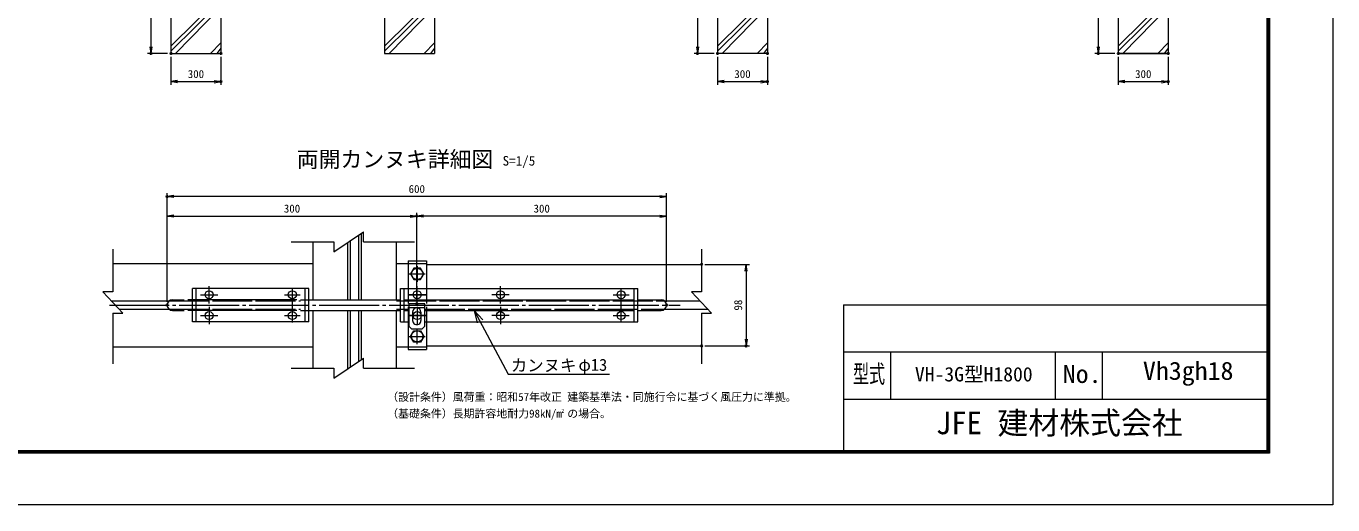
# Model space of a CAD drawing. Units: millimetres, scale not verified, with parts at other scales. Extents: x -5936 to 5936, y -4198 to 4198.
# Drawn here: x -1914 to 5936, y -4198 to -1321 of the extents above; entities that cross this region are included whole.
import ezdxf
from ezdxf.enums import TextEntityAlignment as Align

# ---------------------------------------------------------------- set-up
doc = ezdxf.new("R2010")
doc.units = ezdxf.units.MM
doc.header["$LTSCALE"] = 20
doc.header["$PDMODE"] = 32
doc.header["$PDSIZE"] = 10
doc.linetypes.add('LONG_CHAIN', pattern=[21, 18, -1, 1, -1])
doc.linetypes.add('LONG_DASHED2', pattern=[13, 12, -1])
for name, color, linetype, lineweight in [('0-0_D-STR3', 3, 'Continuous', 9), ('0-2_D-STR1', 1, 'Continuous', 9), ('0-4_D-BMK', 2, 'LONG_CHAIN', 9), ('0-5_D-STR-DIM', 7, 'Continuous', 9), ('0-6_D-STR4', 7, 'Continuous', 9), ('0-8_D-DCR-HCH', 7, 'Continuous', 9), ('0-9_D-STR-TXT', 7, 'Continuous', 9), ('0-A_D-TTL', 2, 'Continuous', 9), ('0-B_0', 7, 'Continuous', 9), ('0-D_1', 7, 'Continuous', 9)]:
    doc.layers.add(name, color=color, linetype=linetype, lineweight=lineweight)
doc.layers.add('0-7_D-TTL-TXT', color=7, linetype='Continuous')
doc.layers.add('0-C_Defpoints', color=7, linetype='Continuous')
doc.styles.add('ＭＳ ゴシック', font='')
doc.styles.get('ＭＳ ゴシック').set_extended_font_data('MS Gothic')

# ---------------------------------------------------------------- blocks, each defined once
blk = doc.blocks.new('_OPEN')
at = {"layer": '0-B_0'}
blk.add_line((-20, 3.333), (0, 0), dxfattribs=at)
blk.add_lwpolyline([(-20, -3.333), (0, 0), (-20, 0)], dxfattribs=at)
blk = doc.blocks.new('G25')
at = {"layer": '0-D_1'}
for q in [(149426.2, 14930.8), (148877.7, 14639.3), (151855.2, 9698.5)]:
    blk.add_line((148607.9, 15808.6), q, dxfattribs=at)

msp = doc.modelspace()

# ---------------------------------------------------------------- linework, layer by layer
at = {"layer": '0-0_D-STR3'}
for p, q in [((380.18, -2731.42), (490.18, -2731.42)), ((380.18, -2731.42), (380.18, -2747.42)), ((490.18, -2731.42), (490.18, -2747.42)), ((-214.82, -2897.42), (-914.82, -2897.42)), ((-914.82, -3097.42), (-914.82, -2897.42)), ((-892.32, -3097.42), (-892.32, -2897.42)), ((-237.32, -3097.42), (-237.32, -2897.42)), ((-214.82, -3097.42), (-214.82, -2897.42)), ((335.18, -2897.42), (1760.18, -2897.42)), ((335.18, -3097.42), (335.18, -2897.42)), ((357.68, -3097.42), (357.68, -2897.42)), ((1737.68, -3097.42), (1737.68, -2897.42)), ((1760.18, -3097.42), (1760.18, -2897.42)), ((-1034.47, -2964.92), (-964.82, -2964.92)), ((-287.32, -2964.92), (-942.32, -2964.92)), ((-264.82, -2964.92), (335.18, -2964.92)), ((357.68, -2964.92), (1737.68, -2964.92)), ((1760.18, -2964.92), (1900.53, -2964.92)), ((-1034.47, -3029.92), (-964.82, -3029.92)), ((-287.32, -3029.92), (-942.32, -3029.92)), ((-264.82, -3029.92), (335.18, -3029.92)), ((357.68, -3029.92), (385.53, -3029.92)), ((385.53, -2989.19), (385.53, -3124.19)), ((480.53, -2989.19), (385.53, -2989.19)), ((408.03, -3039.19), (408.03, -3089.19)), ((458.03, -3039.19), (458.03, -3089.19)), ((480.53, -3124.19), (480.53, -2989.19)), ((480.53, -3029.92), (1737.68, -3029.92)), ((1760.18, -3029.92), (1900.53, -3029.92)), ((-214.82, -3097.42), (-914.82, -3097.42)), ((335.18, -3097.42), (385.53, -3097.42)), ((385.53, -3124.19), (400.53, -3139.19)), ((400.53, -3139.19), (465.53, -3139.19)), ((465.53, -3139.19), (480.53, -3124.19)), ((480.53, -3097.42), (1760.18, -3097.42)), ((380.18, -3247.42), (380.18, -3263.42)), ((380.18, -3263.42), (490.18, -3263.42)), ((490.18, -3247.42), (490.18, -3263.42))]:
    msp.add_line(p, q, dxfattribs=at)
at = {"layer": '0-0_D-STR3', "linetype": 'LONG_DASHED2'}
for p, q in [((380.18, -2747.42), (380.18, -3247.42)), ((380.18, -2747.42), (490.18, -2747.42)), ((490.18, -2747.42), (490.18, -3247.42)), ((-814.82, -2986.9), (-814.82, -2882.94)), ((435.18, -2986.9), (435.18, -2882.94)), ((935.18, -2986.9), (935.18, -2882.94)), ((-1055.24, -2972.42), (-264.82, -2972.42)), ((-866.8, -2934.92), (-762.86, -2934.92)), ((310.18, -2972.42), (1921.3, -2972.42)), ((383.2, -2934.92), (487.14, -2934.92)), ((487.16, -2934.92), (383.22, -2934.92)), ((987.16, -2934.92), (883.22, -2934.92)), ((-1055.24, -3022.42), (-264.82, -3022.42)), ((-866.8, -3059.92), (-762.86, -3059.92)), ((-814.82, -3007.94), (-814.82, -3111.9)), ((310.18, -3022.42), (385.53, -3022.42)), ((383.2, -3059.92), (487.14, -3059.92)), ((487.16, -3059.92), (383.22, -3059.92)), ((487.16, -3059.92), (383.22, -3059.92)), ((385.53, -3011.69), (480.53, -3011.69)), ((435.18, -3007.94), (435.18, -3111.9)), ((480.53, -3022.42), (1921.3, -3022.42)), ((987.16, -3059.92), (883.22, -3059.92)), ((935.18, -3007.94), (935.18, -3111.9)), ((380.18, -3247.42), (490.18, -3247.42))]:
    msp.add_line(p, q, dxfattribs=at)
at = {"layer": '0-0_D-STR3', "linetype": 'LONG_CHAIN'}
for p, q in [((387.58, -2809.92), (482.78, -2809.92)), ((435.18, -2762.32), (435.18, -2857.52)), ((-314.82, -3101.29), (-314.82, -2894.61)), ((1660.18, -3101.29), (1660.18, -2894.61)), ((-362.42, -2934.92), (-267.22, -2934.92)), ((1612.58, -2934.92), (1707.78, -2934.92)), ((-362.42, -3059.92), (-267.22, -3059.92)), ((1612.58, -3059.92), (1707.78, -3059.92)), ((435.18, -3232.52), (435.18, -3137.32)), ((387.58, -3184.92), (482.78, -3184.92))]:
    msp.add_line(p, q, dxfattribs=at)
at = {"layer": '0-0_D-STR3', "linetype": 'LONG_DASHED2'}
for points in [[(474.38, -2809.92), (454.78, -2775.97), (415.58, -2775.97), (395.98, -2809.92), (415.58, -2843.87), (454.78, -2843.87)], [(474.38, -3184.92), (454.78, -3218.87), (415.58, -3218.87), (395.98, -3184.92), (415.58, -3150.97), (454.78, -3150.97)]]:
    msp.add_lwpolyline(points, close=True, dxfattribs=at)
for centre in [(435.18, -2809.92), (435.18, -3184.92)]:
    msp.add_circle(centre, 34, dxfattribs=at)
at = {"layer": '0-0_D-STR3'}
for centre in [(-814.82, -2934.92), (-314.82, -2934.92), (435.18, -2934.92), (935.18, -2934.92), (1660.18, -2934.92), (-814.82, -3059.92), (-314.82, -3059.92), (435.18, -3059.92), (935.18, -3059.92), (1660.18, -3059.92)]:
    msp.add_circle(centre, 24.43, dxfattribs=at)
for centre, radius, start, end in [((-1034.47, -2997.42), 32.5, 90, 270), ((433.03, -3039.19), 25, 359.99999, 179.99999), ((433.03, -3089.19), 25, 179.99999, 0)]:
    msp.add_arc(centre, radius, start, end, dxfattribs=at)
at = {"layer": '0-2_D-STR1'}
for p, q in [((-65.83, -2677.83), (113.41, -2557.83)), ((85.18, -2964.92), (85.18, -2576.73)), ((101.18, -2964.92), (101.18, -2566.02)), ((113.41, -2617.83), (113.41, -2557.83)), ((-1393.62, -2660.68), (-1393.62, -2916.73)), ((-189.82, -2964.92), (-189.82, -2617.83)), ((19.18, -2964.92), (19.18, -2620.92)), ((35.18, -2964.92), (35.18, -2610.2)), ((113.41, -2617.83), (418.18, -2617.83)), ((310.18, -2964.92), (310.18, -2617.83)), ((2143.98, -2660.68), (2143.98, -2916.73)), ((-1393.62, -2747.42), (-189.82, -2747.42)), ((310.18, -2747.42), (380.18, -2747.42)), ((490.18, -2752.42), (2143.98, -2752.42)), ((-1453.62, -2916.73), (-1333.62, -3045.97)), ((-1393.62, -2916.73), (-1453.62, -2916.73)), ((-1401.92, -2972.42), (-1005.24, -2972.42)), ((1921.3, -2972.42), (2135.69, -2972.42)), ((2143.98, -2916.73), (2083.98, -2916.73)), ((2083.98, -2916.73), (2203.98, -3045.97)), ((-1393.62, -3045.97), (-1393.62, -3350.74)), ((-1393.62, -3045.97), (-1333.62, -3045.97)), ((-1355.49, -3022.42), (-1005.24, -3022.42)), ((-189.82, -3377.01), (-189.82, -3029.92)), ((19.18, -3380.09), (19.18, -3029.92)), ((35.18, -3369.38), (35.18, -3029.92)), ((85.18, -3335.91), (85.18, -3029.92)), ((101.18, -3327.84), (101.18, -3029.92)), ((310.18, -3377.01), (310.18, -3029.92)), ((1921.3, -3022.42), (2182.11, -3022.42)), ((2143.98, -3045.97), (2143.98, -3350.74)), ((2143.98, -3045.97), (2203.98, -3045.97)), ((-1393.62, -3247.42), (-189.82, -3247.42)), ((310.18, -3247.42), (380.18, -3247.42)), ((490.18, -3242.42), (2143.98, -3242.42)), ((-65.83, -3437.01), (113.41, -3317.01)), ((113.41, -3377.01), (113.41, -3317.01)), ((113.41, -3377.01), (418.18, -3377.01))]:
    msp.add_line(p, q, dxfattribs=at)
for points in [[(-321.88, -2617.83), (-65.83, -2617.83), (-65.83, -2677.83)], [(-321.88, -3377.01), (-65.83, -3377.01), (-65.83, -3437.01)]]:
    msp.add_lwpolyline(points, dxfattribs=at)
msp.add_arc((1900.53, -2997.42), 32.5, 270, 90, dxfattribs=at)
at = {"layer": '0-4_D-BMK'}
msp.add_line((-1413.81, -2997.42), (2014.23, -2997.42), dxfattribs=at)
at = {"layer": '0-5_D-STR-DIM'}
for p, q in [((-1066.97, -2977.42), (-1066.97, -2324.72)), ((1893.03, -2344.72), (-1026.97, -2344.72)), ((1933.03, -2977.42), (1933.03, -2324.72)), ((-1066.97, -2977.42), (-1066.97, -2442.42)), ((-1026.97, -2462.42), (393.03, -2462.42)), ((433.03, -2969.19), (433.03, -2442.42)), ((433.03, -2969.19), (433.03, -2442.42)), ((1893.03, -2462.42), (473.03, -2462.42)), ((1933.03, -2977.42), (1933.03, -2442.42)), ((2163.98, -2752.42), (2431.18, -2752.42)), ((2411.18, -2792.42), (2411.18, -3202.42)), ((2163.98, -3242.42), (2431.18, -3242.42))]:
    msp.add_line(p, q, dxfattribs=at)
at = {"layer": '0-6_D-STR4'}
for p, q in [((-744.15, -885.16), (-744.15, -1485.16)), ((539.28, -885.16), (539.28, -1485.16)), ((2239.28, -885.16), (2239.28, -1485.16)), ((2539.28, -885.16), (2539.28, -1485.16)), ((4646.83, -885.16), (4646.83, -1485.16)), ((4946.83, -885.16), (4946.83, -1485.16)), ((4946.83, -885.16), (4946.83, -1485.16)), ((2539.28, -1485.16), (2239.28, -1485.16)), ((4946.83, -1485.16), (4646.83, -1485.16))]:
    msp.add_line(p, q, dxfattribs=at)
for points in [[(-1044.15, -885.16), (-1044.15, -1485.16), (-744.15, -1485.16)], [(239.28, -885.16), (239.28, -1485.16), (539.28, -1485.16)], [(4646.83, -885.16), (4646.83, -1485.16), (4946.83, -1485.16)]]:
    msp.add_lwpolyline(points, dxfattribs=at)
at = {"layer": '0-8_D-DCR-HCH'}
for p, q in [((-744.15, -1143.57), (-1044.15, -1440.55)), ((-744.15, -1174.77), (-1044.15, -1471.74)), ((539.28, -1143.57), (239.28, -1440.55)), ((539.28, -1174.77), (239.28, -1471.74)), ((2539.28, -1143.57), (2239.28, -1440.55)), ((2539.28, -1174.77), (2239.28, -1471.74)), ((4946.83, -1143.57), (4646.83, -1440.55)), ((4946.83, -1174.77), (4646.83, -1471.74)), ((-744.15, -1205.96), (-1017.01, -1485.16)), ((539.28, -1205.96), (266.41, -1485.16)), ((2539.28, -1205.96), (2266.41, -1485.16)), ((4946.83, -1205.96), (4673.97, -1485.16)), ((-744.15, -1421.83), (-806.13, -1485.16)), ((-744.15, -1453.02), (-767.45, -1485.16)), ((539.28, -1421.83), (477.29, -1485.16)), ((539.28, -1453.02), (515.97, -1485.16)), ((2539.28, -1421.83), (2477.29, -1485.16)), ((2539.28, -1453.02), (2515.97, -1485.16)), ((4946.83, -1421.83), (4884.84, -1485.16)), ((4946.83, -1453.02), (4923.53, -1485.16))]:
    msp.add_line(p, q, dxfattribs=at)
at = {"layer": '0-9_D-STR-TXT'}
msp.add_line((981, -3411.8), (1589.86, -3411.8), dxfattribs=at)
at = {"layer": '0-A_D-TTL'}
for p, q in [((2996.26, -2996.24), (2996.26, -3872.51)), ((2996.26, -2996.24), (5540.26, -2996.24)), ((2996.26, -3278.91), (5540.26, -3278.91)), ((3278.93, -3278.91), (3278.93, -3561.57)), ((4268.26, -3278.91), (4268.26, -3561.57)), ((4550.93, -3278.91), (4550.93, -3561.57)), ((2996.26, -3561.57), (5540.26, -3561.57))]:
    msp.add_line(p, q, dxfattribs=at)
for points in [[(-5936, 4197.63), (5936, 4197.63), (5936, -4197.57), (-5936, -4197.57)], [(-5554.4, 3886.69), (5554.4, 3886.69), (5554.4, -3886.64), (-5554.4, -3886.64)], [(-5550.87, 3883.16), (5550.86, 3883.16), (5550.86, -3883.11), (-5550.87, -3883.11)], [(-5547.34, 3879.63), (5547.33, 3879.63), (5547.33, -3879.57), (-5547.34, -3879.57)], [(-5543.8, 3876.09), (5543.8, 3876.09), (5543.8, -3876.04), (-5543.8, -3876.04)], [(-5540.27, 3872.56), (5540.26, 3872.56), (5540.26, -3872.51), (-5540.27, -3872.51)]]:
    msp.add_lwpolyline(points, close=True, dxfattribs=at)
at = {"layer": '0-B_0'}
for p, q in [((-1164.58, -925.16), (-1164.58, -1445.16)), ((2118.84, -925.16), (2118.84, -1445.16)), ((4526.39, -925.16), (4526.39, -1445.16)), ((-1064.15, -1485.16), (-1184.58, -1485.16)), ((2219.28, -1485.16), (2098.84, -1485.16)), ((4626.83, -1485.16), (4506.39, -1485.16)), ((-1044.15, -1505.16), (-1044.15, -1673.99)), ((-744.15, -1505.16), (-744.15, -1673.99)), ((2239.28, -1505.16), (2239.28, -1673.99)), ((2539.28, -1505.16), (2539.28, -1673.99)), ((4646.83, -1505.16), (4646.83, -1673.99)), ((4946.83, -1505.16), (4946.83, -1673.99)), ((-1004.15, -1653.99), (-784.15, -1653.99)), ((2279.28, -1653.99), (2499.28, -1653.99)), ((4686.83, -1653.99), (4906.83, -1653.99))]:
    msp.add_line(p, q, dxfattribs=at)
at = {"layer": '0-C_Defpoints'}
for p in [(-1164.58, -1485.16), (-1044.15, -1485.16), (-744.15, -1485.16), (2118.84, -1485.16), (2239.28, -1485.16), (2539.28, -1485.16), (4526.39, -1485.16), (4646.83, -1485.16), (4946.83, -1485.16), (-744.15, -1653.99), (2539.28, -1653.99), (4946.83, -1653.99), (-1066.97, -2344.72), (433.03, -2462.42), (2143.98, -2752.42), (-1066.97, -2997.42), (433.03, -2989.19), (1933.03, -2997.42), (2143.98, -3242.42), (2411.18, -3242.42)]:
    msp.add_point(p, dxfattribs=at)

# ---------------------------------------------------------------- block references
at = {"layer": '0-0_D-STR3', "xscale": 0.0625, "yscale": 0.0625}
msp.add_blockref('G25', (-8509.95, -4017.96), dxfattribs=at)
at = {"layer": '0-5_D-STR-DIM', "xscale": 2, "yscale": 2}
for p, rotation in [((-1066.97, -2344.72), 180), ((-1066.97, -2462.42), 180), ((433.03, -2462.42), 180), ((2411.18, -2752.42), 90), ((2411.18, -3242.42), 270)]:
    msp.add_blockref('_OPEN', p, dxfattribs=dict(at, rotation=rotation))
for p in [(1933.03, -2344.72), (433.03, -2462.42), (1933.03, -2462.42)]:
    msp.add_blockref('_OPEN', p, dxfattribs=at)
at = {"layer": '0-B_0', "xscale": 2, "yscale": 2}
for p, rotation in [((-1164.58, -1485.16), 270), ((2118.84, -1485.16), 270), ((4526.39, -1485.16), 270), ((-1044.15, -1653.99), 180), ((2239.28, -1653.99), 180), ((4646.83, -1653.99), 180)]:
    msp.add_blockref('_OPEN', p, dxfattribs=dict(at, rotation=rotation))
for p in [(-744.15, -1653.99), (2539.28, -1653.99), (4946.83, -1653.99)]:
    msp.add_blockref('_OPEN', p, dxfattribs=at)

# ---------------------------------------------------------------- texts
at = {"layer": '0-5_D-STR-DIM', "style": 'ＭＳ ゴシック'}
for s, p in [('600', (383.78, -2337.98)), ('300', (-365.85, -2455.67)), ('300', (1134.15, -2455.67))]:
    msp.add_text(s, height=48.09, dxfattribs=at).set_placement(p, align=Align.BOTTOM_LEFT)
msp.add_text('98', height=48.09, rotation=90, dxfattribs=at).set_placement((2401.77, -3029.92), align=Align.BOTTOM_LEFT)
at = {"layer": '0-7_D-TTL-TXT', "style": 'ＭＳ ゴシック'}
for s, height, p in [('両開カンヌキ詳細図', 96.19, (-288.06, -2197.9)), ('S=1/5', 57.77, (948.2, -2176.07)), ('VH-3G型H1800', 86.59, (3425.3, -3481.89)), ('（設計条件）風荷重：昭和57年改正 建築基準法・同施行令に基づく風圧力に準拠。', 48.09, (254.94, -3587.59)), ('（基礎条件）長期許容地耐力98kN/m の場合。', 48.09, (254.94, -3687.59)), ('2', 24.05, (1300.41, -3651.78)), ('JFE 建材株式会社', 136, (3550.83, -3813.86))]:
    msp.add_text(s, height=height, dxfattribs=at).set_placement(p, align=Align.BOTTOM_LEFT)
for s, width, p in [('型式', 0.65, (3053.17, -3497.69)), ('No.', 1.05, (4313.49, -3497.69)), ('Vh3gh18', 1.05, (4794.97, -3478.85))]:
    msp.add_text(s, height=108.8, dxfattribs=dict(at, width=width)).set_placement(p, align=Align.BOTTOM_LEFT)
at = {"layer": '0-9_D-STR-TXT', "style": 'ＭＳ ゴシック'}
for s, p in [('カンヌキ', (998.16, -3416.7)), ('φ13', (1404.15, -3413.68))]:
    msp.add_text(s, height=72.14, dxfattribs=at).set_placement(p, align=Align.BOTTOM_LEFT)
at = {"layer": '0-B_0', "style": 'ＭＳ ゴシック'}
for p in [(-943.02, -1647.24), (2340.4, -1647.24), (4747.95, -1647.24)]:
    msp.add_text('300', height=48.09, dxfattribs=at).set_placement(p, align=Align.BOTTOM_LEFT)

doc.saveas('drawing.dxf')
